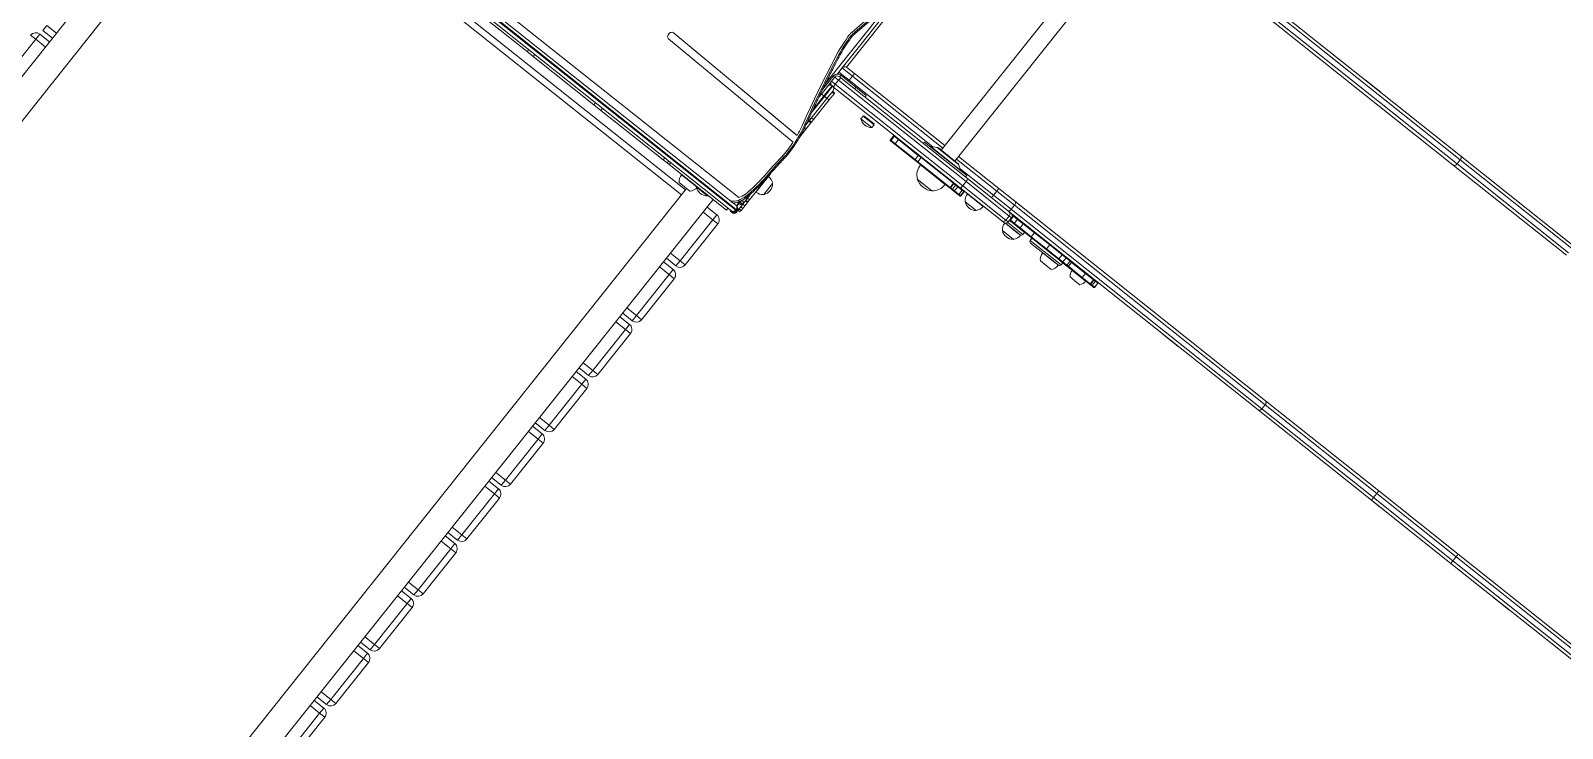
# Model space of a CAD drawing. Header units: millimetres. Extents: x -229914 to 856942, y -268655 to 87212.
# Drawn here: x -135724 to -133387, y 18723 to 19788 of the extents above; entities that cross this region are included whole.
import ezdxf

# ---------------------------------------------------------------- set-up
doc = ezdxf.new("R2010")
doc.units = ezdxf.units.MM

# ---------------------------------------------------------------- blocks, each defined once
blk = doc.blocks.new('Т912NEW')
at = {"color": 7, "linetype": 'Continuous', "lineweight": 15}
for p, q in [((5146.1, 1293.2), (5632.8, 1293.2)), ((5636.2, 1288.2), (5147.2, 1288.2)), ((5446.7, 1293.4), (5446.7, 1293.2)), ((5477, 1293.4), (5446.7, 1293.4)), ((5477, 1293.2), (5477, 1293.4)), ((5632.8, 1293.2), (5853.8, 1293.2)), ((5636.2, 1280.2), (5636.2, 1288.2)), ((5853.8, 1288.2), (5636.2, 1288.2)), ((5007.3, 1284.2), (5007.3, 806.2)), ((5034.1, 806.2), (5034.1, 1284.2)), ((5632.8, 1275.2), (5143.7, 1275.2)), ((5147.2, 1280.2), (5636.2, 1280.2)), ((5853.8, 1275.2), (5632.8, 1275.2)), ((5636.2, 1280.2), (5853.8, 1280.2)), ((4791, 860.1), (4834, 1086.3)), ((4792.7, 859.2), (4835.7, 1085.4)), ((4810.7, 810.2), (4810.7, 953.9)), ((4788.4, 861.8), (4796.4, 903.7)), ((4810.7, 810.2), (4830.7, 810.2)), ((4810.7, 810.2), (4810.7, 802.2)), ((4830.7, 802.2), (4810.7, 802.2)), ((4810.7, 802.2), (4810.7, 798.1)), ((4830.7, 815.2), (4815.7, 815.2)), ((4815.7, 797.2), (4819.4, 797.2)), ((4816.2, 800.2), (4816.2, 797.2)), ((4816.2, 800.2), (4845.7, 800.2)), ((4819.4, 797.2), (5065.7, 797.2)), ((4830.7, 815.2), (4830.7, 810.2)), ((5007.3, 815.2), (4830.7, 815.2)), ((4830.7, 810.2), (4830.7, 802.2)), ((4845.7, 797.2), (4845.7, 800.2)), ((4845.7, 800.2), (4865.7, 800.2)), ((4865.7, 800.2), (4865.7, 797.2)), ((4979.7, 800.2), (4979.7, 797.2)), ((5061.7, 800.2), (4979.7, 800.2)), ((4999.8, 805.6), (4991.3, 800.7)), ((5039.7, 806.2), (5001.8, 806.2)), ((5112.6, 815.2), (5034.1, 815.2)), ((5050.2, 800.7), (5041.7, 805.6)), ((5061.7, 797.2), (5061.7, 800.2)), ((5065.7, 797.2), (5146.1, 797.2)), ((5112.6, 815.2), (5112.6, 810.2)), ((5143.7, 815.2), (5112.6, 815.2)), ((5112.6, 810.2), (5112.6, 802.2)), ((5112.6, 810.2), (5147.2, 810.2)), ((5112.6, 797.2), (5112.6, 802.2)), ((5147.2, 802.2), (5112.6, 802.2)), ((5632.8, 815.2), (5143.7, 815.2)), ((5146.1, 797.2), (5632.8, 797.2)), ((5147.2, 810.2), (5147.2, 802.2)), ((5147.2, 810.2), (5636.2, 810.2)), ((5636.2, 802.2), (5147.2, 802.2)), ((5156.1, 796.1), (5156.1, 788.3)), ((5156.6, 796.1), (5156.1, 796.1)), ((5156.6, 796.1), (5156.6, 788.3)), ((5164.1, 796.1), (5156.6, 796.1)), ((5164.1, 796.1), (5164.1, 788.3)), ((5175.3, 796.1), (5164.1, 796.1)), ((5175.3, 796.1), (5175.3, 788.3)), ((5197.2, 796.1), (5175.3, 796.1)), ((5197.2, 796.1), (5197.2, 788.3)), ((5227, 796.1), (5197.2, 796.1)), ((5227, 796.1), (5227, 788.3)), ((5251.2, 796.1), (5227, 796.1)), ((5258.8, 796.1), (5251.2, 796.1)), ((5251.2, 796.1), (5251.2, 788.3)), ((5258.8, 796.1), (5258.8, 788.3)), ((5266.7, 796.1), (5258.8, 796.1)), ((5266.7, 796.1), (5266.7, 788.3)), ((5266.8, 788.3), (5266.8, 796.1)), ((5269.5, 796.1), (5269.5, 788.3)), ((5296.5, 796.1), (5269.5, 796.1)), ((5296.5, 796.1), (5296.5, 788.3)), ((5312.1, 796.1), (5296.5, 796.1)), ((5312.1, 796.1), (5312.1, 788.3)), ((5313.3, 788.3), (5313.3, 796.1)), ((5320.6, 796.1), (5316, 796.1)), ((5316, 796.1), (5316, 788.3)), ((5320.6, 796.1), (5320.6, 788.3)), ((5320.9, 796.1), (5320.6, 796.1)), ((5320.9, 788.3), (5320.9, 796.1)), ((5320.9, 796.1), (5320.9, 788.3)), ((5446.7, 797.2), (5446.7, 797)), ((5446.7, 797), (5450.2, 797)), ((5450.2, 797), (5477, 797)), ((5477, 797), (5477, 797.2)), ((5853.8, 815.2), (5632.8, 815.2)), ((5632.8, 797.2), (5853.8, 797.2)), ((5636.2, 810.2), (5636.2, 802.2)), ((5636.2, 810.2), (5853.8, 810.2)), ((5853.8, 802.2), (5636.2, 802.2)), ((5853.8, 815.2), (5853.8, 810.2)), ((6008.8, 815.2), (5853.8, 815.2)), ((5853.8, 810.2), (5853.8, 802.2)), ((5853.8, 810.2), (6008.8, 810.2)), ((5853.8, 802.2), (5853.8, 797.2)), ((6008.8, 802.2), (5853.8, 802.2)), ((5853.8, 797.2), (6008.8, 797.2)), ((5858.6, 797.2), (5858.6, 797)), ((5858.6, 797), (5862.1, 797)), ((5862.1, 797), (5889, 797)), ((5888.9, 797), (5888.9, 797.2)), ((6008.8, 815.2), (6008.8, 810.2)), ((6263.4, 815.2), (6008.8, 815.2)), ((6008.8, 810.2), (6008.8, 802.2)), ((6008.8, 810.2), (6268, 810.2)), ((6008.8, 802.2), (6008.8, 797.2)), ((6268, 802.2), (6008.8, 802.2)), ((6008.8, 797.2), (6263.4, 797.2)), ((6053.6, 797.2), (6053.6, 797)), ((6053.6, 797), (6057.1, 797)), ((6057.1, 797), (6084, 797)), ((6083.9, 797), (6083.9, 797.2)), ((6091.9, 797.2), (6091.9, 797)), ((6091.9, 797), (6122.2, 797)), ((6122.2, 797), (6122.2, 797.2)), ((4810.7, 791.7), (4807.7, 791.7)), ((4807.7, 766.5), (4807.7, 791.7)), ((4810.7, 792.2), (4810.7, 784.2)), ((4818, 792.2), (4810.7, 792.2)), ((4810.7, 784.2), (4818, 784.2)), ((4810.7, 774.2), (4810.7, 784.2)), ((4810.7, 759.3), (4810.7, 774.2)), ((4812.2, 780.6), (4812.2, 777.7)), ((4815.7, 779.2), (4815.7, 759.4)), ((4815.7, 779.2), (4816.7, 779.2)), ((4816.7, 759.4), (4816.7, 779.2)), ((4819.4, 779.2), (4816.7, 779.2)), ((4818, 792.2), (4818, 784.2)), ((5066.8, 792.2), (4818, 792.2)), ((4818, 784.2), (5066.8, 784.2)), ((5065.7, 779.2), (4819.4, 779.2)), ((4821.7, 774.2), (4821.7, 759.3)), ((4821.7, 773.1), (4825.7, 773.1)), ((4821.7, 772.1), (4825.7, 772.1)), ((4821.7, 772.1), (4825.7, 772.1)), ((4825.7, 771.7), (4821.7, 771.7)), ((4825.7, 773.1), (4825.7, 772.1)), ((4825.7, 772.1), (4825.7, 771.7)), ((4825.7, 772.1), (4825.7, 772.1)), ((4825.7, 771.7), (4825.7, 759.6)), ((4881.6, 772.7), (4881.5, 767.2)), ((4881.6, 772.7), (4902.8, 772.7)), ((4882.2, 773.7), (4882.2, 772.7)), ((4882.2, 773.7), (4902.2, 773.7)), ((4902.2, 772.7), (4902.2, 773.7)), ((4903, 767.2), (4902.8, 772.7)), ((4936.7, 778.2), (4936.7, 770.2)), ((4946.3, 778.2), (4938, 778.2)), ((4938, 778.2), (4938, 770.2)), ((4984.8, 778.2), (4946.3, 778.2)), ((4946.3, 770.2), (4946.3, 778.2)), ((4990.4, 778.2), (4984.8, 778.2)), ((4984.8, 770.2), (4984.8, 778.2)), ((4990.4, 778.2), (4990.4, 770.2)), ((5053.3, 778.2), (4990.4, 778.2)), ((5053.3, 770.2), (5053.3, 778.2)), ((5054.1, 778.2), (5053.3, 778.2)), ((5054.1, 770.2), (5054.1, 778.2)), ((5057.6, 778.2), (5054.1, 778.2)), ((5057.6, 778.2), (5057.6, 770.2)), ((5061.8, 778.2), (5057.6, 778.2)), ((5061.8, 770.2), (5061.8, 778.2)), ((5070.3, 778.2), (5061.8, 778.2)), ((5146.1, 779.2), (5065.7, 779.2)), ((5066.8, 792.2), (5066.8, 784.2)), ((5070.3, 770.2), (5070.3, 778.2)), ((5073.5, 778.2), (5070.3, 778.2)), ((5073.5, 770.2), (5073.5, 778.2)), ((5074.3, 770.2), (5074.3, 778.2)), ((5080.4, 779.2), (5080.4, 779)), ((5080.4, 779), (5084, 779)), ((5084, 779), (5110.8, 779)), ((5110.8, 779), (5110.8, 779.2)), ((5150.6, 779.2), (5146.1, 779.2)), ((5151.1, 784.2), (5151.1, 792.2)), ((5153.3, 780), (5173.3, 780)), ((5178, 780.2), (5153.6, 780.2)), ((5155.6, 784.2), (5155.6, 792.2)), ((5163.4, 787.2), (5155.6, 787.2)), ((5156.1, 788.3), (5156.6, 788.3)), ((5156.6, 788.3), (5164.1, 788.3)), ((5174.7, 787.2), (5163.4, 787.2)), ((5164.1, 788.3), (5175.3, 788.3)), ((5173.3, 780), (5182.7, 780)), ((5196.9, 787.2), (5174.7, 787.2)), ((5175.3, 788.3), (5197.2, 788.3)), ((5178, 780.2), (5182.7, 780.2)), ((5182.7, 780), (5182.7, 780.2)), ((5184.9, 783.2), (5184.9, 787.2)), ((5226.9, 787.2), (5196.9, 787.2)), ((5197.2, 788.3), (5227, 788.3)), ((5199.4, 787.2), (5199.4, 783.2)), ((5250.2, 780.2), (5202.4, 780.2)), ((5226.2, 780.2), (5226.2, 780)), ((5226.2, 780), (5247.2, 780)), ((5251.6, 787.2), (5226.9, 787.2)), ((5227, 788.3), (5251.2, 788.3)), ((5247.2, 780), (5256.6, 780)), ((5250.2, 780.2), (5256.6, 780.2)), ((5251.2, 788.3), (5258.8, 788.3)), ((5257.8, 787.2), (5251.6, 787.2)), ((5256.6, 780), (5256.6, 780.2)), ((5265.6, 787.2), (5257.8, 787.2)), ((5258.8, 788.3), (5266.7, 788.3)), ((5259.4, 783.2), (5259.4, 787.2)), ((5265.7, 787.2), (5265.6, 787.2)), ((5269.2, 787.2), (5265.7, 787.2)), ((5295.8, 787.2), (5269.2, 787.2)), ((5269.5, 788.3), (5296.5, 788.3)), ((5278.2, 787.2), (5278.2, 787)), ((5278.2, 787), (5296.2, 787)), ((5281.7, 777.2), (5294.8, 777.2)), ((5294.8, 777.2), (5300.7, 777.2)), ((5311, 787.2), (5295.8, 787.2)), ((5296.2, 787), (5304.3, 787)), ((5296.5, 788.3), (5312.1, 788.3)), ((5304.2, 787), (5304.2, 787.2)), ((5312.2, 787.2), (5311, 787.2)), ((5312.5, 787.2), (5312.2, 787.2)), ((5316.6, 787.2), (5312.5, 787.2)), ((5316, 788.3), (5320.6, 788.3)), ((5319.6, 787.2), (5316.6, 787.2)), ((5319.8, 787.2), (5319.6, 787.2)), ((5319.8, 787.2), (5319.8, 787.2)), ((5320.6, 788.3), (5320.9, 788.3)), ((4810.7, 753.2), (4810.7, 759.3)), ((4815.7, 759.4), (4816.7, 759.4)), ((4821.7, 759.6), (4825.7, 759.6)), ((4821.7, 759.3), (4821.7, 707.7)), ((4825.7, 759.6), (4825.7, 721.6)), ((4881.5, 767.2), (4903, 767.2)), ((4938.6, 769.2), (4937.7, 769.2)), ((4938, 770.2), (4946.3, 770.2)), ((4946.7, 769.2), (4938.6, 769.2)), ((4946.3, 770.2), (4984.8, 770.2)), ((4984.7, 769.2), (4946.7, 769.2)), ((4991.2, 769.2), (4984.7, 769.2)), ((4984.8, 770.2), (4990.4, 770.2)), ((4990.4, 770.2), (5053.3, 770.2)), ((5052.5, 769.2), (4991.2, 769.2)), ((4996.7, 769), (5044.8, 769)), ((4996.8, 769.2), (4996.8, 769)), ((5006.5, 748.9), (5006.4, 748.7)), ((5006.4, 748.7), (5035, 748.7)), ((5006.7, 748.6), (5034.7, 748.6)), ((5035, 748.7), (5035, 748.9)), ((5044.7, 769), (5044.7, 769.2)), ((5053.3, 769.2), (5052.5, 769.2)), ((5053.3, 770.2), (5054.1, 770.2)), ((5057.4, 769.2), (5053.3, 769.2)), ((5054.1, 770.2), (5057.6, 770.2)), ((5061.7, 769.2), (5057.4, 769.2)), ((5057.6, 770.2), (5061.8, 770.2)), ((5070.1, 769.2), (5061.7, 769.2)), ((5061.8, 770.2), (5070.3, 770.2)), ((5073.1, 769.2), (5070.1, 769.2)), ((5070.3, 770.2), (5073.5, 770.2)), ((5073.3, 769.2), (5073.1, 769.2)), ((5084.9, 767.4), (5084.8, 767.2)), ((5084.8, 767.2), (5106.3, 767.2)), ((5106.3, 767.2), (5106.3, 767.4)), ((5156.8, 768.4), (5156.8, 768.2)), ((5156.8, 768.2), (5178.3, 768.2)), ((5178.3, 768.2), (5178.3, 768.4)), ((5230.9, 768.2), (5245.4, 768.2)), ((5245.4, 768.2), (5251.9, 768.2)), ((4821.7, 721.6), (4825.7, 721.6)), ((4821.7, 716.6), (4825.7, 716.6)), ((4821.7, 714.9), (4825.7, 714.9)), ((4821.7, 714.8), (4825.7, 714.8)), ((4823, 702.3), (4825.7, 702.3)), ((4825.7, 721.6), (4825.7, 716.6)), ((4825.7, 716.6), (4825.7, 714.9)), ((4825.7, 714.9), (4825.7, 714.8)), ((4825.7, 714.8), (4825.7, 702.3)), ((4825.7, 702.3), (4825.7, 697.2)), ((4575.4, 691.8), (4818.6, 686.8)), ((4575.8, 679.8), (4822.7, 674.8)), ((4576, 691.8), (4821.2, 686.8)), ((4818.6, 686.8), (4821.2, 686.8)), ((4825.7, 697.2), (4825.7, 687.6)), ((4825.7, 615.5), (4825.7, 564.5)), ((4825.9, 610.3), (4825.7, 610.3)), ((4825.9, 580), (4825.9, 610.4)), ((4837.7, 605.9), (4837.5, 605.9)), ((4837.7, 584.4), (4837.7, 605.9)), ((4821.7, 575.5), (4821.7, 564.5)), ((4821.7, 564.5), (4825.7, 564.5)), ((4821.7, 564.5), (4821.7, 563.6)), ((4821.7, 563.6), (4821.7, 557.6)), ((4825.7, 580), (4825.9, 580)), ((4825.7, 564.5), (4825.7, 560.6)), ((4837.5, 584.4), (4837.7, 584.4)), ((4310.7, 545.2), (4804.3, 545.2)), ((4818.8, 540.2), (4314, 540.2)), ((4314, 539.2), (4818.8, 539.2)), ((4322.5, 557.2), (4810.8, 557.2)), ((4808.4, 545.2), (4815.5, 545.2)), ((4809.3, 545.4), (4809.1, 545.2)), ((4810.7, 545.2), (4810.7, 546.8)), ((4815.7, 552.6), (4815, 552.6)), ((4815.7, 552.6), (4816.7, 552.6)), ((4815.7, 552.6), (4815.7, 551.4)), ((4815.7, 551.4), (4816.7, 551.4)), ((4815.7, 551.4), (4815.7, 549.8)), ((4815.7, 549.8), (4816.7, 549.8)), ((4816.7, 551.4), (4816.7, 552.6)), ((4816.7, 549.8), (4816.7, 551.4)), ((4818.8, 539.2), (4818.8, 540.2)), ((4820.5, 539.2), (4820.5, 540.2)), ((4821.7, 560.6), (4825.7, 560.6)), ((4821.7, 560.1), (4825.7, 560.1)), ((4821.7, 559.9), (4825.7, 559.9)), ((4821.7, 559.4), (4825.7, 559.4)), ((4821.7, 557.6), (4821.7, 556.4)), ((4821.7, 556.4), (4821.7, 553.6)), ((4821.7, 553.6), (4821.7, 545.2)), ((4821.7, 553.1), (4825.7, 553.1)), ((4821.7, 547.9), (4825.7, 547.9)), ((4821.7, 545.2), (4821.7, 544.8)), ((4821.7, 544.8), (4821.7, 542.3)), ((4821.7, 544), (4825.7, 544)), ((4821.7, 543.6), (4825.7, 543.6)), ((4821.7, 542.3), (4821.7, 539.6)), ((4821.7, 541.2), (4825.7, 541.2)), ((4821.7, 539.6), (4821.7, 537.6)), ((4825.7, 560.6), (4825.7, 560.1)), ((4825.7, 560.1), (4825.7, 559.9)), ((4825.7, 559.9), (4825.7, 559.4)), ((4825.7, 559.4), (4825.7, 553.1)), ((4825.7, 553.1), (4825.7, 547.9)), ((4825.7, 547.9), (4825.7, 544)), ((4825.7, 544), (4825.7, 543.6)), ((4825.7, 543.6), (4825.7, 541.2)), ((3839.6, 530.2), (3839.6, -1000.8)), ((3881.9, -1000.8), (3881.9, 518.2)), ((3881.9, 515.7), (4739.6, 515.7)), ((4815.5, 534.2), (4310.7, 534.2)), ((4419, 530.2), (4329.7, 530.2)), ((4419, 534.2), (4419, 530.2)), ((4419, 530.2), (4430.9, 530.2)), ((4430.9, 534.2), (4430.9, 530.2)), ((4549.4, 530.2), (4430.9, 530.2)), ((4549.4, 534.2), (4549.4, 530.2)), ((4549.4, 530.2), (4563.2, 530.2)), ((4563.2, 534.2), (4563.2, 530.2)), ((4684.5, 530.2), (4563.2, 530.2)), ((4684.5, 534.2), (4684.5, 530.2)), ((4684.5, 530.2), (4692.1, 530.2)), ((4692.1, 534.2), (4692.1, 530.2)), ((4692.1, 530.2), (4696.2, 530.2)), ((4696.2, 534.2), (4696.2, 530.2)), ((4807.8, 530.2), (4696.2, 530.2)), ((4720.6, 530.2), (4720.6, 530)), ((4720.6, 530), (4750.9, 530)), ((4725.2, 518.2), (4746.2, 518.2)), ((4739.6, 518.2), (4739.6, -1000.8)), ((4750.9, 530), (4750.9, 530.2)), ((4751, 529.2), (4771.5, 529.2)), ((4771.5, 529.4), (4772.2, 530.2)), ((4771.5, 529.2), (4771.5, 529.4)), ((4781.9, -1000.8), (4781.9, 530.2)), ((4781.9, 515.7), (4800.7, 515.7)), ((4800.7, 505.7), (4800.7, 515.7)), ((4807.8, 534.2), (4807.8, 530.2)), ((4815.7, 533.6), (4816.7, 533.6)), ((4815.7, 532.5), (4816.7, 532.5)), ((4800.7, 425.7), (4800.7, 505.7)), ((4800.7, 505.7), (4810.7, 505.7)), ((4810.7, 505.7), (4810.7, 425.7)), ((4810.7, 425.7), (4800.7, 425.7)), ((4800.7, 415.7), (4800.7, 425.7)), ((4800.7, 415.7), (4781.9, 415.7)), ((4781.9, 408.7), (4800.7, 408.7)), ((4800.7, 398.7), (4800.7, 408.7)), ((4800.7, 318.7), (4800.7, 398.7)), ((4800.7, 398.7), (4810.7, 398.7)), ((4810.7, 398.7), (4810.7, 318.7)), ((4800.7, 308.7), (4781.9, 308.7)), ((4810.7, 318.7), (4800.7, 318.7)), ((4800.7, 308.7), (4800.7, 318.7)), ((4781.9, 301.7), (4800.7, 301.7)), ((4800.7, 291.7), (4800.7, 301.7)), ((4800.7, 291.7), (4810.7, 291.7)), ((4800.7, 211.7), (4800.7, 291.7)), ((4810.7, 291.7), (4810.7, 211.7)), ((4810.7, 211.7), (4800.7, 211.7)), ((4800.7, 201.7), (4800.7, 211.7)), ((4800.7, 201.7), (4781.9, 201.7)), ((4781.9, 194.7), (4800.7, 194.7)), ((4800.7, 184.7), (4800.7, 194.7)), ((4800.7, 184.7), (4810.7, 184.7)), ((4800.7, 104.7), (4800.7, 184.7)), ((4810.7, 184.7), (4810.7, 104.7)), ((3820.7, 94.7), (3820.7, 104.7)), ((3839.6, 94.7), (3820.7, 94.7)), ((4800.7, 94.7), (4781.9, 94.7)), ((4810.7, 104.7), (4800.7, 104.7)), ((4800.7, 94.7), (4800.7, 104.7)), ((3820.7, 77.7), (3810.7, 77.7)), ((3820.7, 77.7), (3820.7, 87.7)), ((3820.7, 87.7), (3839.6, 87.7)), ((3820.7, 77.7), (3820.7, -2.3)), ((4781.9, 87.7), (4800.7, 87.7)), ((4800.7, 77.7), (4800.7, 87.7)), ((4800.7, -2.3), (4800.7, 77.7)), ((4800.7, 77.7), (4810.7, 77.7)), ((4810.7, 77.7), (4810.7, -2.3)), ((4800.7, -12.3), (4781.9, -12.3)), ((4781.9, -19.3), (4800.7, -19.3)), ((4810.7, -2.3), (4800.7, -2.3)), ((4800.7, -12.3), (4800.7, -2.3)), ((4800.7, -29.3), (4800.7, -19.3)), ((4800.7, -109.3), (4800.7, -29.3)), ((4800.7, -29.3), (4810.7, -29.3)), ((4810.7, -29.3), (4810.7, -109.3)), ((4810.7, -109.3), (4800.7, -109.3)), ((4800.7, -119.3), (4800.7, -109.3)), ((4800.7, -119.3), (4781.9, -119.3)), ((4781.9, -126.3), (4800.7, -126.3)), ((4800.7, -136.3), (4800.7, -126.3)), ((4800.7, -216.3), (4800.7, -136.3)), ((4800.7, -136.3), (4810.7, -136.3)), ((4810.7, -136.3), (4810.7, -216.3)), ((4800.7, -226.3), (4781.9, -226.3)), ((4781.9, -233.3), (4800.7, -233.3)), ((4810.7, -216.3), (4800.7, -216.3)), ((4800.7, -226.3), (4800.7, -216.3)), ((4800.7, -243.3), (4800.7, -233.3)), ((4800.7, -243.3), (4810.7, -243.3)), ((4800.7, -323.3), (4800.7, -243.3)), ((4810.7, -243.3), (4810.7, -323.3)), ((4810.7, -323.3), (4800.7, -323.3)), ((4800.7, -333.3), (4800.7, -323.3)), ((4800.7, -333.3), (4781.9, -333.3)), ((4781.9, -340.3), (4800.7, -340.3)), ((4800.7, -350.3), (4800.7, -340.3)), ((4800.7, -350.3), (4810.7, -350.3)), ((4800.7, -430.3), (4800.7, -350.3)), ((4810.7, -350.3), (4810.7, -430.3)), ((4800.7, -440.3), (4781.9, -440.3)), ((4810.7, -430.3), (4800.7, -430.3)), ((4800.7, -440.3), (4800.7, -430.3)), ((4781.9, -447.3), (4800.7, -447.3)), ((4800.7, -457.3), (4800.7, -447.3)), ((4800.7, -537.3), (4800.7, -457.3)), ((4800.7, -457.3), (4810.7, -457.3)), ((4810.7, -457.3), (4810.7, -537.3))]:
    blk.add_line(p, q, dxfattribs=at)
at = {"color": 8, "linetype": 'Continuous', "lineweight": 15}
for p, q in [((4815.2, 815.1), (4815.2, 977.6)), ((4805.7, 775.6), (4805.7, 927.6)), ((4830.7, 810.2), (5007.3, 810.2)), ((4993.8, 802.2), (4830.7, 802.2)), ((4830.7, 800.2), (4830.7, 802.2)), ((5050.2, 800.7), (4991.3, 800.7)), ((4999.8, 805.6), (5041.7, 805.6)), ((5034.1, 810.2), (5112.6, 810.2)), ((5112.6, 802.2), (5047.7, 802.2)), ((5156.1, 796.1), (5153.7, 796.1)), ((5266.8, 796.1), (5266.7, 796.1)), ((5269.5, 796.1), (5266.8, 796.1)), ((5313.3, 796.1), (5312.1, 796.1)), ((5312.4, 797.1), (5312.5, 797.2)), ((5316, 796.1), (5313.3, 796.1)), ((5320.9, 796.1), (5320.9, 796.1)), ((4938, 778.2), (4936.7, 778.2)), ((5151.1, 792.2), (5066.8, 792.2)), ((5066.8, 784.2), (5151.1, 784.2)), ((5074.3, 778.2), (5073.5, 778.2)), ((5155.6, 792.2), (5151.1, 792.2)), ((5151.1, 784.2), (5155.6, 784.2)), ((5155.5, 783.2), (5184.9, 783.2)), ((5155.6, 788.3), (5156.1, 788.3)), ((5199.4, 783.2), (5259.4, 783.2)), ((5266.7, 788.3), (5266.8, 788.3)), ((5266.8, 788.3), (5269.5, 788.3)), ((5312.1, 788.3), (5313.3, 788.3)), ((5313.3, 788.3), (5316, 788.3)), ((5320.9, 788.3), (5320.9, 788.3)), ((4815.7, 759.4), (4815.7, 732)), ((4816.7, 727.9), (4816.7, 759.4)), ((4936.7, 770.2), (4938, 770.2)), ((5073.5, 770.2), (5074.3, 770.2)), ((4575.8, 691.8), (4576, 691.8)), ((4824.1, 697.2), (4825.7, 697.2)), ((4825.5, 615.5), (4825.7, 615.5)), ((4815.7, 554), (4815.7, 552.6)), ((4815.7, 549.8), (4815.7, 545.2)), ((4816.7, 552.6), (4816.7, 556.1)), ((4816.7, 545), (4816.7, 549.8)), ((4820.5, 540.2), (4818.8, 540.2)), ((4818.8, 539.2), (4820.5, 539.2)), ((4815.7, 534.2), (4815.7, 533.6)), ((4815.7, 533.6), (4815.7, 532.5)), ((4816.7, 533.6), (4816.7, 534.3)), ((4816.7, 533.6), (4816.7, 532.5)), ((4739.6, 505.7), (3881.9, 505.7)), ((4800.7, 505.7), (4781.9, 505.7)), ((4781.9, 425.7), (4800.7, 425.7)), ((4800.7, 398.7), (4781.9, 398.7)), ((4781.9, 318.7), (4800.7, 318.7)), ((4800.7, 291.7), (4781.9, 291.7)), ((4781.9, 211.7), (4800.7, 211.7)), ((4800.7, 184.7), (4781.9, 184.7)), ((3820.7, 104.7), (3839.6, 104.7)), ((4781.9, 104.7), (4800.7, 104.7)), ((3839.6, 77.7), (3820.7, 77.7)), ((4800.7, 77.7), (4781.9, 77.7)), ((4781.9, -2.3), (4800.7, -2.3)), ((4800.7, -29.3), (4781.9, -29.3)), ((4781.9, -109.3), (4800.7, -109.3)), ((4800.7, -136.3), (4781.9, -136.3)), ((4781.9, -216.3), (4800.7, -216.3)), ((4800.7, -243.3), (4781.9, -243.3)), ((4781.9, -323.3), (4800.7, -323.3)), ((4800.7, -350.3), (4781.9, -350.3)), ((4781.9, -430.3), (4800.7, -430.3)), ((4800.7, -457.3), (4781.9, -457.3))]:
    blk.add_line(p, q, dxfattribs=at)
at = {"color": 8, "linetype": 'Continuous', "lineweight": 15, "flags": 128}
for points in [[(4791, 860.1), (4791.7, 859.9), (4792.2, 859.6), (4792.6, 859.4), (4792.7, 859.2), (4792.7, 859.2)], [(4795.1, 818.3), (4795.7, 818.6), (4796.3, 818.8), (4796.6, 819), (4796.8, 819.2), (4796.8, 819.3)], [(5312.5, 787.2), (5312.4, 787.2), (5312.3, 787.2)], [(4819.8, 707.7), (4820.5, 708), (4820.9, 708.3), (4821.3, 708.6), (4821.4, 708.8), (4821.4, 708.9)], [(4817.9, 565.5), (4818.5, 565.2), (4819, 564.9), (4819.4, 564.7), (4819.5, 564.5), (4819.5, 564.4)], [(4815.7, 551.4), (4814.8, 551.5), (4814.4, 551.6)]]:
    blk.add_lwpolyline(points, dxfattribs=at)
at = {"color": 7, "linetype": 'Continuous', "lineweight": 15, "flags": 128}
for points in [[(4819.8, 707.7), (4816.4, 721.4), (4813, 735.1), (4809.8, 748.9), (4806.7, 762.7), (4803.6, 776.6), (4800.7, 790.5), (4797.8, 804.4), (4795.1, 818.3)], [(4792.4, 816.6), (4795.2, 802.6), (4798.1, 788.6), (4801, 774.7), (4804.1, 760.8), (4807.2, 746.9), (4810.5, 733.1), (4813.8, 719.3), (4817.3, 705.5)], [(4819.4, 797.2), (4819.1, 797.1), (4818.8, 796.8), (4818.6, 796.3), (4818.4, 795.7), (4818.2, 794.9), (4818.1, 794.1), (4818, 793.1), (4818, 792.2)], [(5065.7, 797.2), (5065.9, 797.1), (5066.1, 796.8), (5066.3, 796.3), (5066.5, 795.7), (5066.7, 794.9), (5066.8, 794.1), (5066.8, 793.1), (5066.8, 792.2)], [(5143.7, 815.2), (5144.4, 815.1), (5145.1, 814.8), (5145.7, 814.3), (5146.2, 813.7), (5146.6, 812.9), (5146.9, 812.1), (5147.1, 811.1), (5147.2, 810.2)], [(5143.7, 797.2), (5144.4, 797.3), (5145.1, 797.5), (5145.7, 798), (5146.2, 798.6), (5146.6, 799.4), (5146.9, 800.3), (5147.1, 801.2), (5147.2, 802.2)], [(5164.1, 796.1), (5164.1, 796.3), (5164, 796.5), (5164, 796.7), (5163.9, 796.8), (5163.8, 797), (5163.7, 797.1), (5163.5, 797.1), (5163.4, 797.2)], [(5175.3, 796.1), (5175.2, 796.3), (5175.2, 796.5), (5175.2, 796.7), (5175.1, 796.8), (5175, 797), (5174.9, 797.1), (5174.8, 797.1), (5174.7, 797.2)], [(5197.2, 796.1), (5197.2, 796.3), (5197.2, 796.5), (5197.2, 796.7), (5197.1, 796.8), (5197.1, 797), (5197, 797.1), (5197, 797.1), (5196.9, 797.2)], [(5251.2, 796.1), (5251.2, 796.3), (5251.3, 796.5), (5251.3, 796.7), (5251.4, 796.8), (5251.4, 797), (5251.5, 797.1), (5251.6, 797.1), (5251.6, 797.2)], [(5296.5, 796.1), (5296.5, 796.3), (5296.5, 796.5), (5296.4, 796.7), (5296.3, 796.8), (5296.2, 797), (5296.1, 797.1), (5296, 797.1), (5295.8, 797.2)], [(5316, 796.1), (5316, 796.3), (5316, 796.5), (5316.1, 796.7), (5316.2, 796.8), (5316.3, 797), (5316.4, 797.1), (5316.5, 797.1), (5316.6, 797.2)], [(4818, 784.2), (4818, 783.2), (4818.1, 782.3), (4818.2, 781.4), (4818.4, 780.6), (4818.6, 780), (4818.8, 779.5), (4819.1, 779.3), (4819.4, 779.2)], [(5066.8, 784.2), (5066.8, 783.2), (5066.8, 782.3), (5066.7, 781.4), (5066.5, 780.6), (5066.3, 780), (5066.1, 779.5), (5065.9, 779.3), (5065.7, 779.2)], [(5163.4, 787.2), (5163.5, 787.2), (5163.7, 787.2), (5163.8, 787.4), (5163.9, 787.5), (5164, 787.7), (5164, 787.8), (5164.1, 788.1), (5164.1, 788.3)], [(5174.7, 787.2), (5174.8, 787.2), (5174.9, 787.2), (5175, 787.4), (5175.1, 787.5), (5175.2, 787.7), (5175.2, 787.8), (5175.2, 788.1), (5175.3, 788.3)], [(5196.9, 787.2), (5197, 787.2), (5197, 787.2), (5197.1, 787.4), (5197.1, 787.5), (5197.2, 787.7), (5197.2, 787.8), (5197.2, 788.1), (5197.2, 788.3)], [(5251.6, 787.2), (5251.6, 787.2), (5251.5, 787.2), (5251.4, 787.4), (5251.4, 787.5), (5251.3, 787.7), (5251.3, 787.8), (5251.2, 788.1), (5251.2, 788.3)], [(5295.8, 787.2), (5296, 787.2), (5296.1, 787.2), (5296.2, 787.4), (5296.3, 787.5), (5296.4, 787.7), (5296.5, 787.8), (5296.5, 788.1), (5296.5, 788.3)], [(5316.6, 787.2), (5316.5, 787.2), (5316.4, 787.2), (5316.3, 787.4), (5316.2, 787.5), (5316.1, 787.7), (5316, 787.8), (5316, 788.1), (5316, 788.3)], [(4576, 691.8), (4574.8, 691.6), (4573.7, 691.1), (4572.7, 690.1), (4571.9, 688.9), (4571.5, 687.5), (4571.3, 685.9), (4571.4, 684.4), (4571.9, 682.9), (4572.6, 681.7), (4573.5, 680.7), (4574.6, 680.1), (4575.8, 679.8)], [(4823.1, 646.8), (4822.6, 641.9), (4822.3, 637), (4821.9, 632.1), (4821.6, 627.1), (4821.3, 622.2), (4821, 617.3), (4820.7, 612.4), (4820.5, 607.5)], [(4823.3, 607.1), (4823.5, 611.9), (4823.8, 616.8), (4824, 621.7), (4824.3, 626.6), (4824.7, 631.4), (4825, 636.3), (4825.4, 641.1), (4825.8, 646)], [(4804.3, 545.2), (4806.6, 546.7), (4808.9, 548.7), (4810.9, 550.9), (4812.8, 553.4), (4814.4, 556.1), (4815.8, 559.1), (4817, 562.2), (4817.9, 565.5)], [(4815.5, 545.2), (4816.2, 545.1), (4816.8, 544.8), (4817.3, 544.3), (4817.8, 543.7), (4818.2, 542.9), (4818.5, 542.1), (4818.7, 541.1), (4818.8, 540.2)], [(4818.8, 539.2), (4818.7, 538.2), (4818.5, 537.3), (4818.2, 536.4), (4817.8, 535.6), (4817.3, 535), (4816.8, 534.5), (4816.2, 534.3), (4815.5, 534.2)], [(4821.7, 557.6), (4821.7, 557.4), (4821.4, 557.2), (4820.9, 557), (4820.3, 556.8), (4819.5, 556.7), (4818.7, 556.6), (4817.7, 556.5), (4816.7, 556.5)], [(4816.7, 549.8), (4817.7, 549.9), (4818.7, 550.1), (4819.5, 550.5), (4820.3, 550.9), (4820.9, 551.5), (4821.4, 552.1), (4821.7, 552.8), (4821.7, 553.6)]]:
    blk.add_lwpolyline(points, dxfattribs=at)
at = {"color": 7, "linetype": 'Continuous', "lineweight": 15}
for centre, radius, start, end in [((4810, 857.7), 22, 169.2928, 181.5932), ((5037.4, 863.8), 249.5, 181.5435, 190.8963), ((4803.8, 857.7), 12.9, 169.2922, 181.593), ((5031.2, 863.8), 240.5, 181.5435, 190.8964), ((4816.2, 791.7), 8.5, 90, 180), ((4815.7, 810.2), 5, 90, 180), ((4815.7, 802.2), 5, 180, 219.718), ((4815.7, 792.2), 5, 90, 180), ((4989.3, 804.2), 4, 270, 300), ((5001.8, 802.2), 4, 90, 120), ((5039.7, 802.2), 4, 60, 90), ((5052.2, 804.2), 4, 240, 270), ((5146.1, 792.2), 5, 0, 90), ((5150.6, 792.2), 5, 0, 90), ((5155, 796.1), 1.04, 356.7499, 86.332), ((5155.6, 796.1), 1.03, 355.7074, 84.9329), ((5207, 796.3), 19.9, 359.2073, 2.3697), ((5257.7, 796.1), 1.05, 357.227, 86.9311), ((5265.6, 796.1), 1.1, 359.9801, 89.9795), ((5265.7, 796.1), 1.1, 0, 90), ((5268.2, 796.3), 1.34, 348.8723, 39.0307), ((5311, 796.1), 1.09, 359.4307, 89.4186), ((5312.2, 796.1), 1.1, 0, 90), ((5319.6, 796.1), 1.08, 359.0588, 89.0223), ((5319.8, 796.1), 1.1, 0, 90), ((5319.8, 796.1), 1.1, 359.9653, 89.9664), ((4815.7, 784.2), 5, 180, 270), ((4815.7, 774.2), 5, 90, 180), ((4816.7, 774.2), 5, 0, 90), ((4937.7, 778.2), 1, 90, 180), ((4938.8, 778.3), 0.888, 102.6645, 188.6275), ((4983.1, 778.4), 1.71, 351.7865, 26.3264), ((4991.3, 778.3), 0.91, 98.0719, 186.2761), ((5053.2, 778.2), 0.931, 355.4979, 84.6713), ((5056.5, 778.4), 1.17, 348.5476, 40.8517), ((5059.9, 778.4), 1.95, 352.7703, 22.7625), ((5073.3, 778.2), 1, 0, 90), ((5095.6, 778.2), 15.2, 176.9847, 225.0442), ((5095.6, 778.2), 15.2, 314.9558, 3.0153), ((5146.1, 784.2), 5, 270, 0), ((5150.6, 784.2), 5, 270, 0), ((5167.5, 779.2), 15.2, 178.8479, 225.0442), ((5155.6, 788.2), 1.03, 275.0597, 4.3), ((5167.5, 779.2), 15.2, 314.9558, 3.0153), ((5181.9, 783.2), 3, 270, 0), ((5202.4, 783.2), 3, 180, 270), ((5241.4, 779.2), 15.2, 176.9847, 226.3264), ((5207, 788), 19.9, 357.6298, 0.7932), ((5241.4, 779.2), 15.2, 313.6736, 3.0153), ((5256.4, 783.2), 3, 270, 0), ((5257.7, 788.2), 1.05, 273.0617, 2.7803), ((5265.6, 788.3), 1.1, 270.0134, 0.0269), ((5265.7, 788.3), 1.1, 270, 0), ((5268.2, 788), 1.34, 320.9625, 11.1346), ((5291.2, 786.2), 13.1, 176.4957, 223.4434), ((5291.2, 786.2), 13.1, 316.5566, 3.5043), ((5311, 788.3), 1.09, 270.5743, 0.5764), ((5312.2, 788.3), 1.1, 270, 0), ((5319.6, 788.2), 1.08, 270.9706, 0.9484), ((5319.8, 788.3), 1.1, 270, 0), ((5319.8, 788.3), 1.1, 270.0265, 0.0418), ((4814.5, 651.2), 108.2, 89.3341, 91.9827), ((4818, 651.2), 108.2, 88.0173, 90.6659), ((4892.2, 781), 17.5, 232.1, 270), ((4892.2, 781), 17.5, 270, 307.9), ((4937.7, 770.2), 1, 180, 270), ((4938.8, 770), 0.889, 171.3906, 257.3047), ((4983.1, 769.9), 1.71, 333.6934, 8.1979), ((4991.3, 770.1), 0.91, 173.7405, 261.8983), ((5020.7, 768.2), 24, 178.0914, 233.4759), ((5020.7, 772.2), 27.5, 238.6677, 270), ((5020.7, 772.2), 27.5, 270, 301.3323), ((5020.7, 768.2), 24, 306.5241, 1.9086), ((5053.2, 770.1), 0.931, 275.3577, 4.4865), ((5056.5, 769.9), 1.17, 319.1756, 11.4318), ((5059.8, 769.9), 1.99, 337.7446, 7.0751), ((5073.3, 770.2), 1, 270, 0), ((5095.6, 781), 17.5, 232.1, 270), ((5095.6, 781), 17.5, 270, 307.9), ((5167.5, 782), 17.5, 232.1, 270), ((5167.5, 782), 17.5, 270, 307.9), ((4611.4, 653.1), 212.5, 9.1163, 14.2659), ((4602.7, 652.6), 224, 5.1336, 14.2365), ((4604.2, 652), 219.7, 5.1708, 5.9383), ((4682.4, 659.1), 141.2, 354.9832, 5.1647), ((4676.1, 659.1), 150.3, 354.9831, 5.1648), ((4826.7, 595.2), 15.2, 44.9558, 93.0153), ((4593.9, 616.7), 226.8, 347.4552, 357.6631), ((4587.8, 616.7), 235.7, 347.4554, 357.6629), ((4823.9, 595.2), 17.5, 322.1, 37.9), ((4788.3, 573.2), 27.6, 324.4509, 347.9079), ((4826.7, 595.2), 15.2, 266.9847, 315.0442), ((4815.5, 540.2), 5, 0, 90), ((4815.5, 539.2), 5, 270, 0), ((4816.7, 557.6), 5, 269.9971, 0.0012), ((4816.7, 556.4), 5, 269.9982, 0.0001), ((4816.8, 544.8), 5, 316.5923, 359.9957), ((4735.8, 529.2), 15.2, 176.9847, 226.3264), ((4735.7, 529.2), 15.2, 313.6736, 3.0153), ((4760.7, 543), 17.5, 235.9082, 270), ((4760.7, 543), 17.5, 270, 307.9), ((4800.7, 505.7), 10, 360, 90), ((4800.7, 425.7), 10, 270, 0), ((4800.7, 398.7), 10, 360, 90), ((4800.7, 318.7), 10, 270, 0), ((4800.7, 291.7), 10, 360, 90), ((4800.7, 211.7), 10, 270, 0), ((4800.7, 184.7), 10, 360, 90), ((4800.7, 104.7), 10, 270, 0), ((3820.7, 77.7), 10, 90, 180), ((4800.7, 77.7), 10, 360, 90), ((4800.7, -2.3), 10, 270, 0), ((4800.7, -29.3), 10, 360, 90), ((4800.7, -109.3), 10, 270, 0), ((4800.7, -136.3), 10, 360, 90), ((4800.7, -216.3), 10, 270, 0), ((4800.7, -243.3), 10, 360, 90), ((4800.7, -323.3), 10, 270, 0), ((4800.7, -350.3), 10, 360, 90), ((4800.7, -430.3), 10, 270, 0), ((4800.7, -457.3), 10, 360, 90)]:
    blk.add_arc(centre, radius, start, end, dxfattribs=at)
at = {"color": 8, "linetype": 'Continuous', "lineweight": 15}
for centre, radius, start, end in [((4790.9, 867.5), 10.2, 269.3525, 279.4198), ((5154.9, 788.2), 1.12, 305.0755, 1.3508), ((4825.9, 676.1), 3.42, 268.8701, 299.7623), ((4825.9, 642.5), 3.5, 61.039, 91.1465), ((4823.4, 600.2), 6.88, 75.8933, 90.8719), ((4819.4, 566.3), 3.57, 266.606, 311.6716), ((4819.5, 567.2), 3.55, 269.2515, 310.2609), ((4815.7, 556.2), 6.37, 249.4665, 270.2749), ((4818.3, 545.3), 3.47, 300.2565, 356.9923), ((4817.7, 544.9), 4.03, 309.1425, 358.6612), ((4819.9, 540), 1.9, 286.6876, 348.3481), ((4819.5, 542.6), 2.24, 296.3785, 353.5194)]:
    blk.add_arc(centre, radius, start, end, dxfattribs=at)
at = {"color": 7, "linetype": 'Continuous', "lineweight": 15}
for points, knots in [([(5636.2, 1288.2), (5636.1, 1288.7), (5636.1, 1289.9), (5635.5, 1291.3), (5634.7, 1292.5), (5633.7, 1293.1), (5633.1, 1293.2), (5632.9, 1293.2), (5632.8, 1293.2)], [0, 0, 0, 0, 0.214542, 0.429063, 0.643652, 0.858361, 0.992972, 1, 1, 1, 1]), ([(5632.8, 1275.2), (5632.9, 1275.2), (5633.1, 1275.2), (5633.7, 1275.3), (5634.7, 1275.8), (5635.5, 1277), (5636.1, 1278.5), (5636.1, 1279.6), (5636.2, 1280.2)], [0, 0, 0, 0, 0.007028, 0.14164, 0.356333, 0.570918, 0.785462, 1, 1, 1, 1]), ([(4792.6, 857.5), (4792.6, 857.7), (4792.6, 858.2), (4792.7, 858.8), (4792.7, 859.2)], [0, 0, 0, 0, 0.3346927, 1, 1, 1, 1]), ([(4796.8, 819.3), (4796.5, 820.6), (4795.8, 824.3), (4794.8, 830.5), (4793.9, 838), (4793.2, 845.5), (4792.8, 852), (4792.7, 856), (4792.6, 857.5)], [0, 0, 0, 0, 0.1024426, 0.2983469, 0.4942604, 0.6901814, 0.8860965, 1, 1, 1, 1]), ([(4821.4, 708.9), (4820.5, 712.6), (4817.8, 723.3), (4813.5, 741.1), (4808.6, 762.3), (4804, 783.7), (4800, 802.6), (4797.7, 814.6), (4796.8, 819.3)], [0, 0, 0, 0, 0.101348, 0.294061, 0.486777, 0.679492, 0.872207, 1, 1, 1, 1]), ([(5632.8, 815.2), (5632.9, 815.2), (5633.1, 815.2), (5633.7, 815.1), (5634.7, 814.5), (5635.5, 813.3), (5636.1, 811.9), (5636.1, 810.7), (5636.2, 810.2)], [0, 0, 0, 0, 0.007028, 0.141643, 0.356342, 0.570933, 0.785456, 1, 1, 1, 1]), ([(5636.2, 802.2), (5636.1, 801.6), (5636.1, 800.5), (5635.5, 799), (5634.7, 797.8), (5633.7, 797.3), (5633.1, 797.2), (5632.9, 797.2), (5632.8, 797.2)], [0, 0, 0, 0, 0.214515, 0.429065, 0.643657, 0.858356, 0.992972, 1, 1, 1, 1]), ([(4946.3, 778.2), (4946.3, 778.3), (4946.3, 778.5), (4946.4, 778.8), (4946.5, 779), (4946.6, 779.1), (4946.7, 779.2), (4946.7, 779.2), (4946.7, 779.2)], [0, 0, 0, 0, 0.214566, 0.42905, 0.643718, 0.858422, 0.983403, 1, 1, 1, 1]), ([(5053.3, 778.2), (5053.3, 778.3), (5053.3, 778.5), (5053.1, 778.8), (5052.9, 779), (5052.7, 779.1), (5052.5, 779.2), (5052.5, 779.2), (5052.5, 779.2)], [0, 0, 0, 0, 0.214604, 0.429302, 0.644027, 0.858641, 0.966061, 1, 1, 1, 1]), ([(5070.1, 779.2), (5070.1, 779.2), (5070.1, 779.2), (5070.2, 779.1), (5070.2, 779), (5070.3, 778.8), (5070.3, 778.5), (5070.3, 778.3), (5070.3, 778.2)], [0, 0, 0, 0, 0.038799, 0.14144, 0.356034, 0.570747, 0.785403, 1, 1, 1, 1]), ([(5073.1, 779.2), (5073.1, 779.2), (5073.1, 779.2), (5073.2, 779.1), (5073.3, 779), (5073.4, 778.8), (5073.5, 778.5), (5073.5, 778.3), (5073.5, 778.2)], [0, 0, 0, 0, 0.010789, 0.142067, 0.356637, 0.571118, 0.785504, 1, 1, 1, 1]), ([(4946.7, 769.2), (4946.7, 769.2), (4946.7, 769.2), (4946.6, 769.2), (4946.5, 769.3), (4946.4, 769.5), (4946.3, 769.8), (4946.3, 770.1), (4946.3, 770.2)], [0, 0, 0, 0, 0.0165987, 0.1415749, 0.3562721, 0.5708318, 0.7854415, 1, 1, 1, 1]), ([(5052.5, 769.2), (5052.5, 769.2), (5052.5, 769.2), (5052.7, 769.2), (5052.9, 769.3), (5053.1, 769.5), (5053.3, 769.8), (5053.3, 770.1), (5053.3, 770.2)], [0, 0, 0, 0, 0.033937, 0.14137, 0.355969, 0.570577, 0.785261, 1, 1, 1, 1]), ([(5070.1, 769.2), (5070.1, 769.2), (5070.1, 769.2), (5070.2, 769.2), (5070.2, 769.3), (5070.3, 769.5), (5070.3, 769.8), (5070.3, 770.1), (5070.3, 770.2)], [0, 0, 0, 0, 0.038801, 0.141437, 0.35602, 0.57062, 0.7852644, 1, 1, 1, 1]), ([(5073.5, 770.2), (5073.5, 770.1), (5073.5, 769.8), (5073.4, 769.5), (5073.3, 769.3), (5073.2, 769.2), (5073.1, 769.2), (5073.1, 769.2), (5073.1, 769.2)], [0, 0, 0, 0, 0.214478, 0.428846, 0.64341, 0.857962, 0.989211, 1, 1, 1, 1]), ([(4827.6, 673.1), (4827.4, 674.4), (4827.1, 678.3), (4826.3, 684.6), (4825.1, 692), (4823.7, 699.4), (4822.4, 705), (4821.6, 708.2), (4821.4, 708.9)], [0, 0, 0, 0, 0.109372, 0.315905, 0.522454, 0.729012, 0.935579, 1, 1, 1, 1]), ([(4827.6, 645.6), (4827.7, 646.6), (4827.9, 649.8), (4828.2, 655), (4828.2, 661.2), (4828, 667.2), (4827.7, 671.2), (4827.6, 673.1)], [0, 0, 0, 0, 0.118794, 0.342374, 0.565967, 0.789571, 1, 1, 1, 1]), ([(4825.1, 606.9), (4825.2, 609.4), (4825.5, 616.6), (4826.2, 628.3), (4827, 638.7), (4827.5, 644.4), (4827.6, 645.6)], [0, 0, 0, 0, 0.192885, 0.560023, 0.907848, 1, 1, 1, 1]), ([(4819.5, 564.4), (4819.8, 565.7), (4820.7, 569.5), (4821.8, 575.8), (4823, 583.4), (4824, 591.1), (4824.7, 598.9), (4824.9, 604.2), (4825.1, 606.9)], [0, 0, 0, 0, 0.094917, 0.274141, 0.453371, 0.632598, 0.81183, 1, 1, 1, 1]), ([(4809.4, 545.3), (4809.4, 545.3), (4810.1, 546), (4811.5, 547.6), (4813.4, 550), (4815.1, 552.7), (4816.6, 555.6), (4817.9, 558.6), (4818.9, 561.6), (4819.3, 563.5), (4819.5, 564.4)], [0, 0, 0, 0, 0.002689, 0.148402, 0.294837, 0.441841, 0.589265, 0.736968, 0.884853, 1, 1, 1, 1]), ([(4809.1, 545.2), (4808.8, 545.2), (4808.2, 545.2), (4806.7, 545.2), (4805.4, 545.2), (4804.5, 545.2), (4804.3, 545.2)], [0, 0, 0, 0, 0.307504, 0.586382, 0.871859, 1, 1, 1, 1]), ([(4812.1, 534.2), (4812.4, 533.9), (4813, 533.3), (4814.2, 532.7), (4815.2, 532.6), (4815.7, 532.5)], [0, 0, 0, 0, 0.267672, 0.629687, 1, 1, 1, 1]), ([(4816.7, 533.6), (4817.3, 533.6), (4818.3, 533.7), (4819.6, 534.3), (4820.8, 535.1), (4821.4, 536.1), (4821.7, 536.9), (4821.7, 537.4), (4821.7, 537.6), (4821.7, 537.6)], [0, 0, 0, 0, 0.191355, 0.37869, 0.568709, 0.773727, 0.88431, 0.998152, 1, 1, 1, 1]), ([(4816.7, 532.5), (4817.3, 532.6), (4818.3, 532.7), (4819.6, 533.4), (4820.8, 534.4), (4821.5, 535.9), (4821.7, 537), (4821.7, 537.6), (4821.7, 537.6)], [0, 0, 0, 0, 0.191894, 0.379488, 0.569427, 0.774243, 0.998151, 1, 1, 1, 1])]:
    blk.add_open_spline(points, degree=3, knots=knots, dxfattribs=at)
at = {"color": 8, "linetype": 'Continuous', "lineweight": 15}
blk.add_open_spline([(4813.3, 534.2), (4813.6, 534), (4814.4, 533.7), (4815.2, 533.6), (4815.7, 533.6)], degree=3, knots=[0, 0, 0, 0, 0.402852, 1, 1, 1, 1], dxfattribs=at)

msp = doc.modelspace()

# ---------------------------------------------------------------- block references
at = {"rotation": 321.4676820499667}
msp.add_blockref('Т912NEW', (-138753.82306, 22094.20638), dxfattribs=at)

doc.saveas('drawing.dxf')
